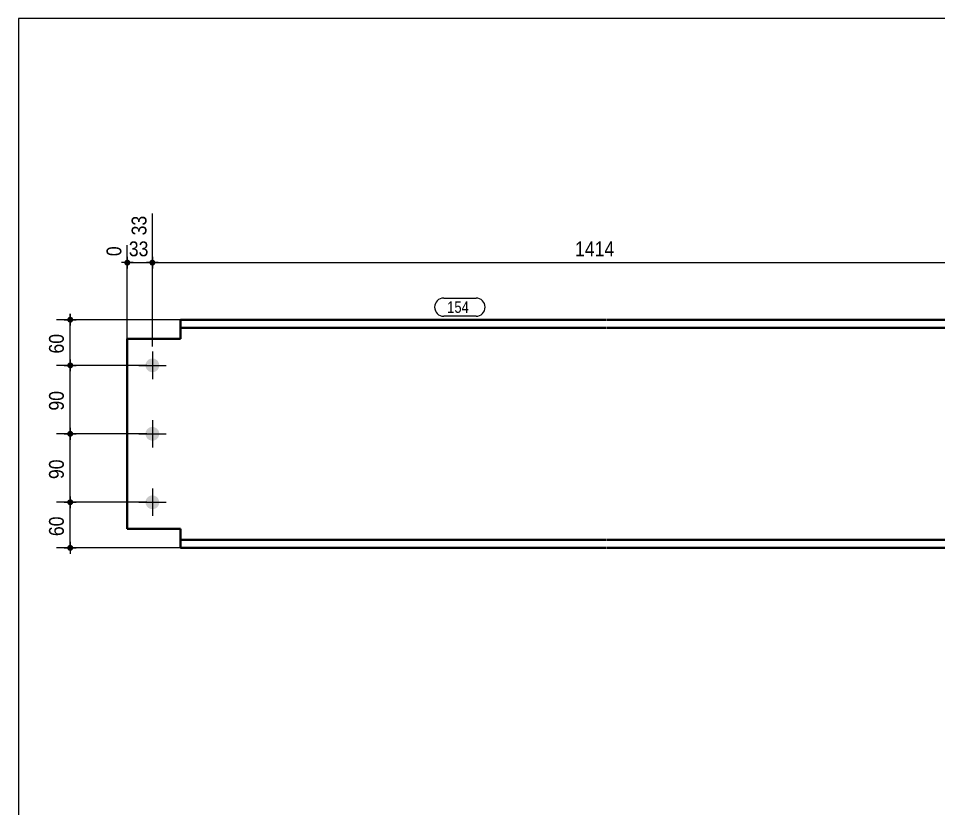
# Model space of a CAD drawing. Header units: millimetres. Extents: x 2 to 410, y 5 to 282.
# Drawn here: x 5 to 166.2, y 143.5 to 282 of the extents above; entities that cross this region are included whole.
import ezdxf

# ---------------------------------------------------------------- set-up
doc = ezdxf.new("R2010")
doc.units = ezdxf.units.MM
for name, color, linetype, lineweight in [('Boulon', 7, 'Continuous', 0), ('Cotation', 7, 'Continuous', 0), ('Feuille dessin', 5, 'Continuous', 0), ('Piece', 2, 'Continuous', 0), ('Repère pièce', 3, 'Continuous', 0)]:
    doc.layers.add(name, color=color, linetype=linetype, lineweight=lineweight)
doc.styles.add('ARIAL', font='ARIAL.TTF')
doc.styles.add('COMIC_SANS_MS', font='COMIC.TTF')

# ---------------------------------------------------------------- blocks, each defined once
blk = doc.blocks.new('*A2')
at = {"layer": 'Boulon'}
for points in [[(29.68, 221.16), (29.68, 221.13), (29.68, 221.1), (29.68, 221.07), (29.67, 221.04), (29.67, 221.01), (29.66, 220.99), (29.66, 220.96), (29.65, 220.93), (29.65, 220.9), (29.64, 220.87), (29.63, 220.84), (29.62, 220.81), (29.61, 220.79), (29.6, 220.76), (29.59, 220.73), (29.58, 220.7), (29.57, 220.68), (29.55, 220.65), (29.54, 220.62), (29.53, 220.6), (29.51, 220.57), (29.5, 220.55), (29.48, 220.52), (29.46, 220.5), (29.45, 220.48), (29.43, 220.45), (29.41, 220.43), (29.39, 220.41), (29.37, 220.38), (29.35, 220.36), (29.33, 220.34), (29.31, 220.32), (29.29, 220.3), (29.27, 220.28), (29.24, 220.26), (29.22, 220.24), (29.2, 220.23), (29.17, 220.21), (29.15, 220.19), (29.12, 220.18), (29.1, 220.16), (29.07, 220.15), (29.05, 220.13), (29.02, 220.12), (28.99, 220.11), (28.97, 220.09), (28.94, 220.08), (28.91, 220.07), (28.89, 220.06), (28.86, 220.05), (28.83, 220.04), (28.8, 220.03), (28.77, 220.03), (28.74, 220.02), (28.72, 220.01), (28.69, 220.01), (28.66, 220), (28.63, 220), (28.6, 220), (28.57, 219.99), (28.54, 219.99), (28.51, 219.99), (28.48, 219.99), (28.45, 219.99), (28.42, 219.99), (28.39, 219.99), (28.36, 220), (28.33, 220), (28.31, 220), (28.28, 220.01), (28.25, 220.01), (28.22, 220.02), (28.19, 220.03), (28.16, 220.03), (28.13, 220.04), (28.1, 220.05), (28.08, 220.06), (28.05, 220.07), (28.02, 220.08), (28, 220.09), (27.97, 220.11), (27.94, 220.12), (27.92, 220.13), (27.89, 220.15), (27.86, 220.16), (27.84, 220.18), (27.81, 220.19), (27.79, 220.21), (27.77, 220.23), (27.74, 220.24), (27.72, 220.26), (27.7, 220.28), (27.68, 220.3), (27.65, 220.32), (27.63, 220.34), (27.61, 220.36), (27.59, 220.38), (27.57, 220.41), (27.55, 220.43), (27.54, 220.45), (27.52, 220.48), (27.5, 220.5), (27.48, 220.52), (27.47, 220.55), (27.45, 220.57), (27.44, 220.6), (27.42, 220.62), (27.41, 220.65), (27.4, 220.68), (27.38, 220.7), (27.37, 220.73), (27.36, 220.76), (27.35, 220.79), (27.34, 220.81), (27.33, 220.84), (27.32, 220.87), (27.32, 220.9), (27.31, 220.93), (27.3, 220.96), (27.3, 220.99), (27.29, 221.01), (27.29, 221.04), (27.29, 221.07), (27.28, 221.1), (27.28, 221.13), (27.28, 221.16), (27.28, 221.19), (27.28, 221.22), (27.28, 221.25), (27.28, 221.28), (27.29, 221.31), (27.29, 221.34), (27.29, 221.37), (27.3, 221.4), (27.3, 221.42), (27.31, 221.45), (27.32, 221.48), (27.32, 221.51), (27.33, 221.54), (27.34, 221.57), (27.35, 221.59), (27.36, 221.62), (27.37, 221.65), (27.38, 221.68), (27.4, 221.7), (27.41, 221.73), (27.42, 221.76), (27.44, 221.78), (27.45, 221.81), (27.47, 221.83), (27.48, 221.86), (27.5, 221.88), (27.52, 221.91), (27.54, 221.93), (27.55, 221.95), (27.57, 221.97), (27.59, 222), (27.61, 222.02), (27.63, 222.04), (27.65, 222.06), (27.68, 222.08), (27.7, 222.1), (27.72, 222.12), (27.74, 222.14), (27.77, 222.15), (27.79, 222.17), (27.81, 222.19), (27.84, 222.2), (27.86, 222.22), (27.89, 222.23), (27.92, 222.25), (27.94, 222.26), (27.97, 222.28), (28, 222.29), (28.02, 222.3), (28.05, 222.31), (28.08, 222.32), (28.1, 222.33), (28.13, 222.34), (28.16, 222.35), (28.19, 222.35), (28.22, 222.36), (28.25, 222.37), (28.28, 222.37), (28.31, 222.38), (28.33, 222.38), (28.36, 222.38), (28.39, 222.39), (28.42, 222.39), (28.45, 222.39), (28.48, 222.39), (28.51, 222.39), (28.54, 222.39), (28.57, 222.39), (28.6, 222.38), (28.63, 222.38), (28.66, 222.38), (28.69, 222.37), (28.72, 222.37), (28.74, 222.36), (28.77, 222.35), (28.8, 222.35), (28.83, 222.34), (28.86, 222.33), (28.89, 222.32), (28.91, 222.31), (28.94, 222.3), (28.97, 222.29), (28.99, 222.28), (29.02, 222.26), (29.05, 222.25), (29.07, 222.23), (29.1, 222.22), (29.12, 222.2), (29.15, 222.19), (29.17, 222.17), (29.2, 222.15), (29.22, 222.14), (29.24, 222.12), (29.27, 222.1), (29.29, 222.08), (29.31, 222.06), (29.33, 222.04), (29.35, 222.02), (29.37, 222), (29.39, 221.97), (29.41, 221.95), (29.43, 221.93), (29.45, 221.91), (29.46, 221.88), (29.48, 221.86), (29.5, 221.83), (29.51, 221.81), (29.53, 221.78), (29.54, 221.76), (29.55, 221.73), (29.57, 221.7), (29.58, 221.68), (29.59, 221.65), (29.6, 221.62), (29.61, 221.59), (29.62, 221.57), (29.63, 221.54), (29.64, 221.51), (29.65, 221.48), (29.65, 221.45), (29.66, 221.42), (29.66, 221.4), (29.67, 221.37), (29.67, 221.34), (29.68, 221.31), (29.68, 221.28), (29.68, 221.25), (29.68, 221.22), (29.68, 221.19)], [(29.68, 209.16), (29.68, 209.13), (29.68, 209.1), (29.68, 209.07), (29.67, 209.04), (29.67, 209.01), (29.66, 208.99), (29.66, 208.96), (29.65, 208.93), (29.65, 208.9), (29.64, 208.87), (29.63, 208.84), (29.62, 208.81), (29.61, 208.79), (29.6, 208.76), (29.59, 208.73), (29.58, 208.7), (29.57, 208.68), (29.55, 208.65), (29.54, 208.62), (29.53, 208.6), (29.51, 208.57), (29.5, 208.55), (29.48, 208.52), (29.46, 208.5), (29.45, 208.48), (29.43, 208.45), (29.41, 208.43), (29.39, 208.41), (29.37, 208.38), (29.35, 208.36), (29.33, 208.34), (29.31, 208.32), (29.29, 208.3), (29.27, 208.28), (29.24, 208.26), (29.22, 208.24), (29.2, 208.23), (29.17, 208.21), (29.15, 208.19), (29.12, 208.18), (29.1, 208.16), (29.07, 208.15), (29.05, 208.13), (29.02, 208.12), (28.99, 208.11), (28.97, 208.09), (28.94, 208.08), (28.91, 208.07), (28.89, 208.06), (28.86, 208.05), (28.83, 208.04), (28.8, 208.03), (28.77, 208.03), (28.74, 208.02), (28.72, 208.01), (28.69, 208.01), (28.66, 208), (28.63, 208), (28.6, 208), (28.57, 207.99), (28.54, 207.99), (28.51, 207.99), (28.48, 207.99), (28.45, 207.99), (28.42, 207.99), (28.39, 207.99), (28.36, 208), (28.33, 208), (28.31, 208), (28.28, 208.01), (28.25, 208.01), (28.22, 208.02), (28.19, 208.03), (28.16, 208.03), (28.13, 208.04), (28.1, 208.05), (28.08, 208.06), (28.05, 208.07), (28.02, 208.08), (28, 208.09), (27.97, 208.11), (27.94, 208.12), (27.92, 208.13), (27.89, 208.15), (27.86, 208.16), (27.84, 208.18), (27.81, 208.19), (27.79, 208.21), (27.77, 208.23), (27.74, 208.24), (27.72, 208.26), (27.7, 208.28), (27.68, 208.3), (27.65, 208.32), (27.63, 208.34), (27.61, 208.36), (27.59, 208.38), (27.57, 208.41), (27.55, 208.43), (27.54, 208.45), (27.52, 208.48), (27.5, 208.5), (27.48, 208.52), (27.47, 208.55), (27.45, 208.57), (27.44, 208.6), (27.42, 208.62), (27.41, 208.65), (27.4, 208.68), (27.38, 208.7), (27.37, 208.73), (27.36, 208.76), (27.35, 208.79), (27.34, 208.81), (27.33, 208.84), (27.32, 208.87), (27.32, 208.9), (27.31, 208.93), (27.3, 208.96), (27.3, 208.99), (27.29, 209.01), (27.29, 209.04), (27.29, 209.07), (27.28, 209.1), (27.28, 209.13), (27.28, 209.16), (27.28, 209.19), (27.28, 209.22), (27.28, 209.25), (27.28, 209.28), (27.29, 209.31), (27.29, 209.34), (27.29, 209.37), (27.3, 209.4), (27.3, 209.42), (27.31, 209.45), (27.32, 209.48), (27.32, 209.51), (27.33, 209.54), (27.34, 209.57), (27.35, 209.59), (27.36, 209.62), (27.37, 209.65), (27.38, 209.68), (27.4, 209.7), (27.41, 209.73), (27.42, 209.76), (27.44, 209.78), (27.45, 209.81), (27.47, 209.83), (27.48, 209.86), (27.5, 209.88), (27.52, 209.91), (27.54, 209.93), (27.55, 209.95), (27.57, 209.97), (27.59, 210), (27.61, 210.02), (27.63, 210.04), (27.65, 210.06), (27.68, 210.08), (27.7, 210.1), (27.72, 210.12), (27.74, 210.14), (27.77, 210.15), (27.79, 210.17), (27.81, 210.19), (27.84, 210.2), (27.86, 210.22), (27.89, 210.23), (27.92, 210.25), (27.94, 210.26), (27.97, 210.28), (28, 210.29), (28.02, 210.3), (28.05, 210.31), (28.08, 210.32), (28.1, 210.33), (28.13, 210.34), (28.16, 210.35), (28.19, 210.35), (28.22, 210.36), (28.25, 210.37), (28.28, 210.37), (28.31, 210.38), (28.33, 210.38), (28.36, 210.38), (28.39, 210.39), (28.42, 210.39), (28.45, 210.39), (28.48, 210.39), (28.51, 210.39), (28.54, 210.39), (28.57, 210.39), (28.6, 210.38), (28.63, 210.38), (28.66, 210.38), (28.69, 210.37), (28.72, 210.37), (28.74, 210.36), (28.77, 210.35), (28.8, 210.35), (28.83, 210.34), (28.86, 210.33), (28.89, 210.32), (28.91, 210.31), (28.94, 210.3), (28.97, 210.29), (28.99, 210.28), (29.02, 210.26), (29.05, 210.25), (29.07, 210.23), (29.1, 210.22), (29.12, 210.2), (29.15, 210.19), (29.17, 210.17), (29.2, 210.15), (29.22, 210.14), (29.24, 210.12), (29.27, 210.1), (29.29, 210.08), (29.31, 210.06), (29.33, 210.04), (29.35, 210.02), (29.37, 210), (29.39, 209.97), (29.41, 209.95), (29.43, 209.93), (29.45, 209.91), (29.46, 209.88), (29.48, 209.86), (29.5, 209.83), (29.51, 209.81), (29.53, 209.78), (29.54, 209.76), (29.55, 209.73), (29.57, 209.7), (29.58, 209.68), (29.59, 209.65), (29.6, 209.62), (29.61, 209.59), (29.62, 209.57), (29.63, 209.54), (29.64, 209.51), (29.65, 209.48), (29.65, 209.45), (29.66, 209.42), (29.66, 209.4), (29.67, 209.37), (29.67, 209.34), (29.68, 209.31), (29.68, 209.28), (29.68, 209.25), (29.68, 209.22), (29.68, 209.19)], [(29.68, 197.16), (29.68, 197.13), (29.68, 197.1), (29.68, 197.07), (29.67, 197.04), (29.67, 197.01), (29.66, 196.99), (29.66, 196.96), (29.65, 196.93), (29.65, 196.9), (29.64, 196.87), (29.63, 196.84), (29.62, 196.81), (29.61, 196.79), (29.6, 196.76), (29.59, 196.73), (29.58, 196.7), (29.57, 196.68), (29.55, 196.65), (29.54, 196.62), (29.53, 196.6), (29.51, 196.57), (29.5, 196.55), (29.48, 196.52), (29.46, 196.5), (29.45, 196.48), (29.43, 196.45), (29.41, 196.43), (29.39, 196.41), (29.37, 196.38), (29.35, 196.36), (29.33, 196.34), (29.31, 196.32), (29.29, 196.3), (29.27, 196.28), (29.24, 196.26), (29.22, 196.24), (29.2, 196.23), (29.17, 196.21), (29.15, 196.19), (29.12, 196.18), (29.1, 196.16), (29.07, 196.15), (29.05, 196.13), (29.02, 196.12), (28.99, 196.11), (28.97, 196.09), (28.94, 196.08), (28.91, 196.07), (28.89, 196.06), (28.86, 196.05), (28.83, 196.04), (28.8, 196.03), (28.77, 196.03), (28.74, 196.02), (28.72, 196.01), (28.69, 196.01), (28.66, 196), (28.63, 196), (28.6, 196), (28.57, 195.99), (28.54, 195.99), (28.51, 195.99), (28.48, 195.99), (28.45, 195.99), (28.42, 195.99), (28.39, 195.99), (28.36, 196), (28.33, 196), (28.31, 196), (28.28, 196.01), (28.25, 196.01), (28.22, 196.02), (28.19, 196.03), (28.16, 196.03), (28.13, 196.04), (28.1, 196.05), (28.08, 196.06), (28.05, 196.07), (28.02, 196.08), (28, 196.09), (27.97, 196.11), (27.94, 196.12), (27.92, 196.13), (27.89, 196.15), (27.86, 196.16), (27.84, 196.18), (27.81, 196.19), (27.79, 196.21), (27.77, 196.23), (27.74, 196.24), (27.72, 196.26), (27.7, 196.28), (27.68, 196.3), (27.65, 196.32), (27.63, 196.34), (27.61, 196.36), (27.59, 196.38), (27.57, 196.41), (27.55, 196.43), (27.54, 196.45), (27.52, 196.48), (27.5, 196.5), (27.48, 196.52), (27.47, 196.55), (27.45, 196.57), (27.44, 196.6), (27.42, 196.62), (27.41, 196.65), (27.4, 196.68), (27.38, 196.7), (27.37, 196.73), (27.36, 196.76), (27.35, 196.79), (27.34, 196.81), (27.33, 196.84), (27.32, 196.87), (27.32, 196.9), (27.31, 196.93), (27.3, 196.96), (27.3, 196.99), (27.29, 197.01), (27.29, 197.04), (27.29, 197.07), (27.28, 197.1), (27.28, 197.13), (27.28, 197.16), (27.28, 197.19), (27.28, 197.22), (27.28, 197.25), (27.28, 197.28), (27.29, 197.31), (27.29, 197.34), (27.29, 197.37), (27.3, 197.4), (27.3, 197.42), (27.31, 197.45), (27.32, 197.48), (27.32, 197.51), (27.33, 197.54), (27.34, 197.57), (27.35, 197.59), (27.36, 197.62), (27.37, 197.65), (27.38, 197.68), (27.4, 197.7), (27.41, 197.73), (27.42, 197.76), (27.44, 197.78), (27.45, 197.81), (27.47, 197.83), (27.48, 197.86), (27.5, 197.88), (27.52, 197.91), (27.54, 197.93), (27.55, 197.95), (27.57, 197.97), (27.59, 198), (27.61, 198.02), (27.63, 198.04), (27.65, 198.06), (27.68, 198.08), (27.7, 198.1), (27.72, 198.12), (27.74, 198.14), (27.77, 198.15), (27.79, 198.17), (27.81, 198.19), (27.84, 198.2), (27.86, 198.22), (27.89, 198.23), (27.92, 198.25), (27.94, 198.26), (27.97, 198.28), (28, 198.29), (28.02, 198.3), (28.05, 198.31), (28.08, 198.32), (28.1, 198.33), (28.13, 198.34), (28.16, 198.35), (28.19, 198.35), (28.22, 198.36), (28.25, 198.37), (28.28, 198.37), (28.31, 198.38), (28.33, 198.38), (28.36, 198.38), (28.39, 198.39), (28.42, 198.39), (28.45, 198.39), (28.48, 198.39), (28.51, 198.39), (28.54, 198.39), (28.57, 198.39), (28.6, 198.38), (28.63, 198.38), (28.66, 198.38), (28.69, 198.37), (28.72, 198.37), (28.74, 198.36), (28.77, 198.35), (28.8, 198.35), (28.83, 198.34), (28.86, 198.33), (28.89, 198.32), (28.91, 198.31), (28.94, 198.3), (28.97, 198.29), (28.99, 198.28), (29.02, 198.26), (29.05, 198.25), (29.07, 198.23), (29.1, 198.22), (29.12, 198.2), (29.15, 198.19), (29.17, 198.17), (29.2, 198.15), (29.22, 198.14), (29.24, 198.12), (29.27, 198.1), (29.29, 198.08), (29.31, 198.06), (29.33, 198.04), (29.35, 198.02), (29.37, 198), (29.39, 197.97), (29.41, 197.95), (29.43, 197.93), (29.45, 197.91), (29.46, 197.88), (29.48, 197.86), (29.5, 197.83), (29.51, 197.81), (29.53, 197.78), (29.54, 197.76), (29.55, 197.73), (29.57, 197.7), (29.58, 197.68), (29.59, 197.65), (29.6, 197.62), (29.61, 197.59), (29.62, 197.57), (29.63, 197.54), (29.64, 197.51), (29.65, 197.48), (29.65, 197.45), (29.66, 197.42), (29.66, 197.4), (29.67, 197.37), (29.67, 197.34), (29.68, 197.31), (29.68, 197.28), (29.68, 197.25), (29.68, 197.22), (29.68, 197.19)]]:
    blk.add_hatch(color=256, dxfattribs=at).paths.add_polyline_path(points, flags=17)
at = {"layer": 'Boulon', "linetype": 'Continuous', "lineweight": 0}
for p, q in [((28.48, 223.59), (28.48, 218.79)), ((26.08, 221.19), (30.88, 221.19)), ((28.48, 211.59), (28.48, 206.79)), ((26.08, 209.19), (30.88, 209.19)), ((28.48, 199.59), (28.48, 194.79)), ((26.08, 197.19), (30.88, 197.19))]:
    blk.add_line(p, q, dxfattribs=at)
blk = doc.blocks.new('*A8')
at = {"layer": 'Piece', "color": 2, "linetype": 'Continuous', "lineweight": 40}
for p, q in [((33.414945, 229.190576), (33.414945, 225.857243)), ((108.081611, 229.190576), (33.414945, 229.190576)), ((370.697986, 229.190576), (108.181611, 229.190576)), ((108.081611, 227.763909), (33.414945, 227.763909)), ((169.842024, 227.763909), (108.181611, 227.763909)), ((33.414945, 225.857243), (24.082024, 225.857243)), ((24.082024, 225.857243), (24.082024, 192.523909)), ((24.082024, 192.523909), (33.414945, 192.523909)), ((33.414945, 189.190576), (33.414945, 192.523909)), ((108.081611, 190.617243), (33.414945, 190.617243)), ((370.697986, 190.617243), (108.181611, 190.617243)), ((33.414945, 189.190576), (108.081611, 189.190576)), ((108.181611, 189.190576), (370.697986, 189.190576))]:
    blk.add_line(p, q, dxfattribs=at)
blk = doc.blocks.new('*A19')
at = {"layer": 'Feuille dessin', "linetype": 'Continuous', "lineweight": 0}
for p, q in [((405, 282), (5, 282)), ((5, 282), (5, 5))]:
    blk.add_line(p, q, dxfattribs=at)
blk = doc.blocks.new('*A25')
at = {"layer": 'Cotation'}
for points in [[(14.06, 196.67), (14.03, 196.67), (14.01, 196.68), (13.98, 196.68), (13.96, 196.69), (13.93, 196.69), (13.91, 196.7), (13.88, 196.71), (13.86, 196.72), (13.84, 196.73), (13.81, 196.74), (13.79, 196.76), (13.77, 196.77), (13.75, 196.79), (13.73, 196.81), (13.71, 196.82), (13.7, 196.84), (13.68, 196.86), (13.66, 196.88), (13.65, 196.9), (13.64, 196.92), (13.62, 196.95), (13.61, 196.97), (13.6, 196.99), (13.59, 197.02), (13.58, 197.04), (13.58, 197.06), (13.57, 197.09), (13.57, 197.11), (13.56, 197.14), (13.56, 197.17), (13.56, 197.19), (13.56, 197.22), (13.56, 197.24), (13.57, 197.27), (13.57, 197.29), (13.58, 197.32), (13.58, 197.34), (13.59, 197.37), (13.6, 197.39), (13.61, 197.41), (13.62, 197.44), (13.64, 197.46), (13.65, 197.48), (13.66, 197.5), (13.68, 197.52), (13.7, 197.54), (13.71, 197.56), (13.73, 197.58), (13.75, 197.59), (13.77, 197.61), (13.79, 197.62), (13.81, 197.64), (13.84, 197.65), (13.86, 197.66), (13.88, 197.67), (13.91, 197.68), (13.93, 197.69), (13.96, 197.69), (13.98, 197.7), (14.01, 197.7), (14.03, 197.71), (14.06, 197.71), (14.08, 197.71), (14.11, 197.71), (14.13, 197.71), (14.16, 197.7), (14.18, 197.7), (14.21, 197.69), (14.23, 197.69), (14.26, 197.68), (14.28, 197.67), (14.3, 197.66), (14.33, 197.65), (14.35, 197.64), (14.37, 197.62), (14.39, 197.61), (14.41, 197.59), (14.43, 197.58), (14.45, 197.56), (14.47, 197.54), (14.48, 197.52), (14.5, 197.5), (14.51, 197.48), (14.53, 197.46), (14.54, 197.44), (14.55, 197.41), (14.56, 197.39), (14.57, 197.37), (14.58, 197.34), (14.59, 197.32), (14.59, 197.29), (14.6, 197.27), (14.6, 197.24), (14.6, 197.22), (14.6, 197.19), (14.6, 197.17), (14.6, 197.14), (14.6, 197.11), (14.59, 197.09), (14.59, 197.06), (14.58, 197.04), (14.57, 197.02), (14.56, 196.99), (14.55, 196.97), (14.54, 196.95), (14.53, 196.92), (14.51, 196.9), (14.5, 196.88), (14.48, 196.86), (14.47, 196.84), (14.45, 196.82), (14.43, 196.81), (14.41, 196.79), (14.39, 196.77), (14.37, 196.76), (14.35, 196.74), (14.33, 196.73), (14.3, 196.72), (14.28, 196.71), (14.26, 196.7), (14.23, 196.69), (14.21, 196.69), (14.18, 196.68), (14.16, 196.68), (14.13, 196.67), (14.11, 196.67), (14.08, 196.67)], [(14.06, 188.67), (14.03, 188.67), (14.01, 188.68), (13.98, 188.68), (13.96, 188.69), (13.93, 188.69), (13.91, 188.7), (13.88, 188.71), (13.86, 188.72), (13.84, 188.73), (13.81, 188.74), (13.79, 188.76), (13.77, 188.77), (13.75, 188.79), (13.73, 188.81), (13.71, 188.82), (13.7, 188.84), (13.68, 188.86), (13.66, 188.88), (13.65, 188.9), (13.64, 188.92), (13.62, 188.95), (13.61, 188.97), (13.6, 188.99), (13.59, 189.02), (13.58, 189.04), (13.58, 189.06), (13.57, 189.09), (13.57, 189.11), (13.56, 189.14), (13.56, 189.17), (13.56, 189.19), (13.56, 189.22), (13.56, 189.24), (13.57, 189.27), (13.57, 189.29), (13.58, 189.32), (13.58, 189.34), (13.59, 189.37), (13.6, 189.39), (13.61, 189.41), (13.62, 189.44), (13.64, 189.46), (13.65, 189.48), (13.66, 189.5), (13.68, 189.52), (13.7, 189.54), (13.71, 189.56), (13.73, 189.58), (13.75, 189.59), (13.77, 189.61), (13.79, 189.62), (13.81, 189.64), (13.84, 189.65), (13.86, 189.66), (13.88, 189.67), (13.91, 189.68), (13.93, 189.69), (13.96, 189.69), (13.98, 189.7), (14.01, 189.7), (14.03, 189.71), (14.06, 189.71), (14.08, 189.71), (14.11, 189.71), (14.13, 189.71), (14.16, 189.7), (14.18, 189.7), (14.21, 189.69), (14.23, 189.69), (14.26, 189.68), (14.28, 189.67), (14.3, 189.66), (14.33, 189.65), (14.35, 189.64), (14.37, 189.62), (14.39, 189.61), (14.41, 189.59), (14.43, 189.58), (14.45, 189.56), (14.47, 189.54), (14.48, 189.52), (14.5, 189.5), (14.51, 189.48), (14.53, 189.46), (14.54, 189.44), (14.55, 189.41), (14.56, 189.39), (14.57, 189.37), (14.58, 189.34), (14.59, 189.32), (14.59, 189.29), (14.6, 189.27), (14.6, 189.24), (14.6, 189.22), (14.6, 189.19), (14.6, 189.17), (14.6, 189.14), (14.6, 189.11), (14.59, 189.09), (14.59, 189.06), (14.58, 189.04), (14.57, 189.02), (14.56, 188.99), (14.55, 188.97), (14.54, 188.95), (14.53, 188.92), (14.51, 188.9), (14.5, 188.88), (14.48, 188.86), (14.47, 188.84), (14.45, 188.82), (14.43, 188.81), (14.41, 188.79), (14.39, 188.77), (14.37, 188.76), (14.35, 188.74), (14.33, 188.73), (14.3, 188.72), (14.28, 188.71), (14.26, 188.7), (14.23, 188.69), (14.21, 188.69), (14.18, 188.68), (14.16, 188.68), (14.13, 188.67), (14.11, 188.67), (14.08, 188.67)]]:
    blk.add_hatch(color=256, dxfattribs=at).paths.add_polyline_path(points, flags=17)
at = {"layer": 'Cotation', "linetype": 'Continuous', "lineweight": 0}
for p, q in [((27.48, 197.19), (11.66, 197.19)), ((13.04, 197.19), (15.12, 197.19)), ((14.08, 198.23), (14.08, 196.15)), ((14.08, 197.19), (14.08, 198.23)), ((14.08, 189.19), (14.08, 197.19)), ((33.59, 189.19), (11.66, 189.19)), ((13.04, 189.19), (15.12, 189.19)), ((14.08, 190.23), (14.08, 188.15)), ((14.08, 189.19), (14.08, 188.15))]:
    blk.add_line(p, q, dxfattribs=at)
at = {"layer": 'Cotation'}
for p in [(14.08, 197.19), (14.08, 189.19)]:
    blk.add_point(p, dxfattribs=at)
at = {"layer": 'Cotation', "style": 'ARIAL', "width": 0.85}
blk.add_text('60', height=2.6, rotation=90.0002, dxfattribs=at).set_placement((12.96, 191.26))
blk = doc.blocks.new('*A26')
at = {"layer": 'Cotation'}
for points in [[(14.06, 208.67), (14.03, 208.67), (14.01, 208.68), (13.98, 208.68), (13.96, 208.69), (13.93, 208.69), (13.91, 208.7), (13.88, 208.71), (13.86, 208.72), (13.84, 208.73), (13.81, 208.74), (13.79, 208.76), (13.77, 208.77), (13.75, 208.79), (13.73, 208.81), (13.71, 208.82), (13.7, 208.84), (13.68, 208.86), (13.66, 208.88), (13.65, 208.9), (13.64, 208.92), (13.62, 208.95), (13.61, 208.97), (13.6, 208.99), (13.59, 209.02), (13.58, 209.04), (13.58, 209.06), (13.57, 209.09), (13.57, 209.11), (13.56, 209.14), (13.56, 209.17), (13.56, 209.19), (13.56, 209.22), (13.56, 209.24), (13.57, 209.27), (13.57, 209.29), (13.58, 209.32), (13.58, 209.34), (13.59, 209.37), (13.6, 209.39), (13.61, 209.41), (13.62, 209.44), (13.64, 209.46), (13.65, 209.48), (13.66, 209.5), (13.68, 209.52), (13.7, 209.54), (13.71, 209.56), (13.73, 209.58), (13.75, 209.59), (13.77, 209.61), (13.79, 209.62), (13.81, 209.64), (13.84, 209.65), (13.86, 209.66), (13.88, 209.67), (13.91, 209.68), (13.93, 209.69), (13.96, 209.69), (13.98, 209.7), (14.01, 209.7), (14.03, 209.71), (14.06, 209.71), (14.08, 209.71), (14.11, 209.71), (14.13, 209.71), (14.16, 209.7), (14.18, 209.7), (14.21, 209.69), (14.23, 209.69), (14.26, 209.68), (14.28, 209.67), (14.3, 209.66), (14.33, 209.65), (14.35, 209.64), (14.37, 209.62), (14.39, 209.61), (14.41, 209.59), (14.43, 209.58), (14.45, 209.56), (14.47, 209.54), (14.48, 209.52), (14.5, 209.5), (14.51, 209.48), (14.53, 209.46), (14.54, 209.44), (14.55, 209.41), (14.56, 209.39), (14.57, 209.37), (14.58, 209.34), (14.59, 209.32), (14.59, 209.29), (14.6, 209.27), (14.6, 209.24), (14.6, 209.22), (14.6, 209.19), (14.6, 209.17), (14.6, 209.14), (14.6, 209.11), (14.59, 209.09), (14.59, 209.06), (14.58, 209.04), (14.57, 209.02), (14.56, 208.99), (14.55, 208.97), (14.54, 208.95), (14.53, 208.92), (14.51, 208.9), (14.5, 208.88), (14.48, 208.86), (14.47, 208.84), (14.45, 208.82), (14.43, 208.81), (14.41, 208.79), (14.39, 208.77), (14.37, 208.76), (14.35, 208.74), (14.33, 208.73), (14.3, 208.72), (14.28, 208.71), (14.26, 208.7), (14.23, 208.69), (14.21, 208.69), (14.18, 208.68), (14.16, 208.68), (14.13, 208.67), (14.11, 208.67), (14.08, 208.67)], [(14.06, 196.67), (14.03, 196.67), (14.01, 196.68), (13.98, 196.68), (13.96, 196.69), (13.93, 196.69), (13.91, 196.7), (13.88, 196.71), (13.86, 196.72), (13.84, 196.73), (13.81, 196.74), (13.79, 196.76), (13.77, 196.77), (13.75, 196.79), (13.73, 196.81), (13.71, 196.82), (13.7, 196.84), (13.68, 196.86), (13.66, 196.88), (13.65, 196.9), (13.64, 196.92), (13.62, 196.95), (13.61, 196.97), (13.6, 196.99), (13.59, 197.02), (13.58, 197.04), (13.58, 197.06), (13.57, 197.09), (13.57, 197.11), (13.56, 197.14), (13.56, 197.17), (13.56, 197.19), (13.56, 197.22), (13.56, 197.24), (13.57, 197.27), (13.57, 197.29), (13.58, 197.32), (13.58, 197.34), (13.59, 197.37), (13.6, 197.39), (13.61, 197.41), (13.62, 197.44), (13.64, 197.46), (13.65, 197.48), (13.66, 197.5), (13.68, 197.52), (13.7, 197.54), (13.71, 197.56), (13.73, 197.58), (13.75, 197.59), (13.77, 197.61), (13.79, 197.62), (13.81, 197.64), (13.84, 197.65), (13.86, 197.66), (13.88, 197.67), (13.91, 197.68), (13.93, 197.69), (13.96, 197.69), (13.98, 197.7), (14.01, 197.7), (14.03, 197.71), (14.06, 197.71), (14.08, 197.71), (14.11, 197.71), (14.13, 197.71), (14.16, 197.7), (14.18, 197.7), (14.21, 197.69), (14.23, 197.69), (14.26, 197.68), (14.28, 197.67), (14.3, 197.66), (14.33, 197.65), (14.35, 197.64), (14.37, 197.62), (14.39, 197.61), (14.41, 197.59), (14.43, 197.58), (14.45, 197.56), (14.47, 197.54), (14.48, 197.52), (14.5, 197.5), (14.51, 197.48), (14.53, 197.46), (14.54, 197.44), (14.55, 197.41), (14.56, 197.39), (14.57, 197.37), (14.58, 197.34), (14.59, 197.32), (14.59, 197.29), (14.6, 197.27), (14.6, 197.24), (14.6, 197.22), (14.6, 197.19), (14.6, 197.17), (14.6, 197.14), (14.6, 197.11), (14.59, 197.09), (14.59, 197.06), (14.58, 197.04), (14.57, 197.02), (14.56, 196.99), (14.55, 196.97), (14.54, 196.95), (14.53, 196.92), (14.51, 196.9), (14.5, 196.88), (14.48, 196.86), (14.47, 196.84), (14.45, 196.82), (14.43, 196.81), (14.41, 196.79), (14.39, 196.77), (14.37, 196.76), (14.35, 196.74), (14.33, 196.73), (14.3, 196.72), (14.28, 196.71), (14.26, 196.7), (14.23, 196.69), (14.21, 196.69), (14.18, 196.68), (14.16, 196.68), (14.13, 196.67), (14.11, 196.67), (14.08, 196.67)]]:
    blk.add_hatch(color=256, dxfattribs=at).paths.add_polyline_path(points, flags=17)
at = {"layer": 'Cotation', "linetype": 'Continuous', "lineweight": 0}
for p, q in [((14.08, 210.23), (14.08, 208.15)), ((14.08, 209.19), (14.08, 210.23)), ((27.48, 209.19), (11.66, 209.19)), ((13.04, 209.19), (15.12, 209.19)), ((14.08, 197.19), (14.08, 209.19)), ((27.48, 197.19), (11.66, 197.19)), ((13.04, 197.19), (15.12, 197.19)), ((14.08, 198.23), (14.08, 196.15)), ((14.08, 197.19), (14.08, 196.15))]:
    blk.add_line(p, q, dxfattribs=at)
at = {"layer": 'Cotation'}
for p in [(14.08, 209.19), (14.08, 197.19)]:
    blk.add_point(p, dxfattribs=at)
at = {"layer": 'Cotation', "style": 'ARIAL', "width": 0.85}
blk.add_text('90', height=2.6, rotation=90.0002, dxfattribs=at).set_placement((12.96, 201.26))
blk = doc.blocks.new('*A27')
at = {"layer": 'Cotation'}
for points in [[(14.06, 220.67), (14.03, 220.67), (14.01, 220.68), (13.98, 220.68), (13.96, 220.69), (13.93, 220.69), (13.91, 220.7), (13.88, 220.71), (13.86, 220.72), (13.84, 220.73), (13.81, 220.74), (13.79, 220.76), (13.77, 220.77), (13.75, 220.79), (13.73, 220.81), (13.71, 220.82), (13.7, 220.84), (13.68, 220.86), (13.66, 220.88), (13.65, 220.9), (13.64, 220.92), (13.62, 220.95), (13.61, 220.97), (13.6, 220.99), (13.59, 221.02), (13.58, 221.04), (13.58, 221.06), (13.57, 221.09), (13.57, 221.11), (13.56, 221.14), (13.56, 221.17), (13.56, 221.19), (13.56, 221.22), (13.56, 221.24), (13.57, 221.27), (13.57, 221.29), (13.58, 221.32), (13.58, 221.34), (13.59, 221.37), (13.6, 221.39), (13.61, 221.41), (13.62, 221.44), (13.64, 221.46), (13.65, 221.48), (13.66, 221.5), (13.68, 221.52), (13.7, 221.54), (13.71, 221.56), (13.73, 221.58), (13.75, 221.59), (13.77, 221.61), (13.79, 221.62), (13.81, 221.64), (13.84, 221.65), (13.86, 221.66), (13.88, 221.67), (13.91, 221.68), (13.93, 221.69), (13.96, 221.69), (13.98, 221.7), (14.01, 221.7), (14.03, 221.71), (14.06, 221.71), (14.08, 221.71), (14.11, 221.71), (14.13, 221.71), (14.16, 221.7), (14.18, 221.7), (14.21, 221.69), (14.23, 221.69), (14.26, 221.68), (14.28, 221.67), (14.3, 221.66), (14.33, 221.65), (14.35, 221.64), (14.37, 221.62), (14.39, 221.61), (14.41, 221.59), (14.43, 221.58), (14.45, 221.56), (14.47, 221.54), (14.48, 221.52), (14.5, 221.5), (14.51, 221.48), (14.53, 221.46), (14.54, 221.44), (14.55, 221.41), (14.56, 221.39), (14.57, 221.37), (14.58, 221.34), (14.59, 221.32), (14.59, 221.29), (14.6, 221.27), (14.6, 221.24), (14.6, 221.22), (14.6, 221.19), (14.6, 221.17), (14.6, 221.14), (14.6, 221.11), (14.59, 221.09), (14.59, 221.06), (14.58, 221.04), (14.57, 221.02), (14.56, 220.99), (14.55, 220.97), (14.54, 220.95), (14.53, 220.92), (14.51, 220.9), (14.5, 220.88), (14.48, 220.86), (14.47, 220.84), (14.45, 220.82), (14.43, 220.81), (14.41, 220.79), (14.39, 220.77), (14.37, 220.76), (14.35, 220.74), (14.33, 220.73), (14.3, 220.72), (14.28, 220.71), (14.26, 220.7), (14.23, 220.69), (14.21, 220.69), (14.18, 220.68), (14.16, 220.68), (14.13, 220.67), (14.11, 220.67), (14.08, 220.67)], [(14.06, 208.67), (14.03, 208.67), (14.01, 208.68), (13.98, 208.68), (13.96, 208.69), (13.93, 208.69), (13.91, 208.7), (13.88, 208.71), (13.86, 208.72), (13.84, 208.73), (13.81, 208.74), (13.79, 208.76), (13.77, 208.77), (13.75, 208.79), (13.73, 208.81), (13.71, 208.82), (13.7, 208.84), (13.68, 208.86), (13.66, 208.88), (13.65, 208.9), (13.64, 208.92), (13.62, 208.95), (13.61, 208.97), (13.6, 208.99), (13.59, 209.02), (13.58, 209.04), (13.58, 209.06), (13.57, 209.09), (13.57, 209.11), (13.56, 209.14), (13.56, 209.17), (13.56, 209.19), (13.56, 209.22), (13.56, 209.24), (13.57, 209.27), (13.57, 209.29), (13.58, 209.32), (13.58, 209.34), (13.59, 209.37), (13.6, 209.39), (13.61, 209.41), (13.62, 209.44), (13.64, 209.46), (13.65, 209.48), (13.66, 209.5), (13.68, 209.52), (13.7, 209.54), (13.71, 209.56), (13.73, 209.58), (13.75, 209.59), (13.77, 209.61), (13.79, 209.62), (13.81, 209.64), (13.84, 209.65), (13.86, 209.66), (13.88, 209.67), (13.91, 209.68), (13.93, 209.69), (13.96, 209.69), (13.98, 209.7), (14.01, 209.7), (14.03, 209.71), (14.06, 209.71), (14.08, 209.71), (14.11, 209.71), (14.13, 209.71), (14.16, 209.7), (14.18, 209.7), (14.21, 209.69), (14.23, 209.69), (14.26, 209.68), (14.28, 209.67), (14.3, 209.66), (14.33, 209.65), (14.35, 209.64), (14.37, 209.62), (14.39, 209.61), (14.41, 209.59), (14.43, 209.58), (14.45, 209.56), (14.47, 209.54), (14.48, 209.52), (14.5, 209.5), (14.51, 209.48), (14.53, 209.46), (14.54, 209.44), (14.55, 209.41), (14.56, 209.39), (14.57, 209.37), (14.58, 209.34), (14.59, 209.32), (14.59, 209.29), (14.6, 209.27), (14.6, 209.24), (14.6, 209.22), (14.6, 209.19), (14.6, 209.17), (14.6, 209.14), (14.6, 209.11), (14.59, 209.09), (14.59, 209.06), (14.58, 209.04), (14.57, 209.02), (14.56, 208.99), (14.55, 208.97), (14.54, 208.95), (14.53, 208.92), (14.51, 208.9), (14.5, 208.88), (14.48, 208.86), (14.47, 208.84), (14.45, 208.82), (14.43, 208.81), (14.41, 208.79), (14.39, 208.77), (14.37, 208.76), (14.35, 208.74), (14.33, 208.73), (14.3, 208.72), (14.28, 208.71), (14.26, 208.7), (14.23, 208.69), (14.21, 208.69), (14.18, 208.68), (14.16, 208.68), (14.13, 208.67), (14.11, 208.67), (14.08, 208.67)]]:
    blk.add_hatch(color=256, dxfattribs=at).paths.add_polyline_path(points, flags=17)
at = {"layer": 'Cotation', "linetype": 'Continuous', "lineweight": 0}
for p, q in [((27.48, 221.19), (11.66, 221.19)), ((13.04, 221.19), (15.12, 221.19)), ((14.08, 222.23), (14.08, 220.15)), ((14.08, 221.19), (14.08, 222.23)), ((14.08, 209.19), (14.08, 221.19)), ((14.08, 210.23), (14.08, 208.15)), ((27.48, 209.19), (11.66, 209.19)), ((13.04, 209.19), (15.12, 209.19)), ((14.08, 209.19), (14.08, 208.15))]:
    blk.add_line(p, q, dxfattribs=at)
at = {"layer": 'Cotation'}
for p in [(14.08, 221.19), (14.08, 209.19)]:
    blk.add_point(p, dxfattribs=at)
at = {"layer": 'Cotation', "style": 'ARIAL', "width": 0.85}
blk.add_text('90', height=2.6, rotation=90.0002, dxfattribs=at).set_placement((12.96, 213.26))
blk = doc.blocks.new('*A28')
at = {"layer": 'Cotation'}
for points in [[(14.06, 228.67), (14.03, 228.67), (14.01, 228.68), (13.98, 228.68), (13.96, 228.69), (13.93, 228.69), (13.91, 228.7), (13.88, 228.71), (13.86, 228.72), (13.84, 228.73), (13.81, 228.74), (13.79, 228.76), (13.77, 228.77), (13.75, 228.79), (13.73, 228.81), (13.71, 228.82), (13.7, 228.84), (13.68, 228.86), (13.66, 228.88), (13.65, 228.9), (13.64, 228.92), (13.62, 228.95), (13.61, 228.97), (13.6, 228.99), (13.59, 229.02), (13.58, 229.04), (13.58, 229.06), (13.57, 229.09), (13.57, 229.11), (13.56, 229.14), (13.56, 229.17), (13.56, 229.19), (13.56, 229.22), (13.56, 229.24), (13.57, 229.27), (13.57, 229.29), (13.58, 229.32), (13.58, 229.34), (13.59, 229.37), (13.6, 229.39), (13.61, 229.41), (13.62, 229.44), (13.64, 229.46), (13.65, 229.48), (13.66, 229.5), (13.68, 229.52), (13.7, 229.54), (13.71, 229.56), (13.73, 229.58), (13.75, 229.59), (13.77, 229.61), (13.79, 229.62), (13.81, 229.64), (13.84, 229.65), (13.86, 229.66), (13.88, 229.67), (13.91, 229.68), (13.93, 229.69), (13.96, 229.69), (13.98, 229.7), (14.01, 229.7), (14.03, 229.71), (14.06, 229.71), (14.08, 229.71), (14.11, 229.71), (14.13, 229.71), (14.16, 229.7), (14.18, 229.7), (14.21, 229.69), (14.23, 229.69), (14.26, 229.68), (14.28, 229.67), (14.3, 229.66), (14.33, 229.65), (14.35, 229.64), (14.37, 229.62), (14.39, 229.61), (14.41, 229.59), (14.43, 229.58), (14.45, 229.56), (14.47, 229.54), (14.48, 229.52), (14.5, 229.5), (14.51, 229.48), (14.53, 229.46), (14.54, 229.44), (14.55, 229.41), (14.56, 229.39), (14.57, 229.37), (14.58, 229.34), (14.59, 229.32), (14.59, 229.29), (14.6, 229.27), (14.6, 229.24), (14.6, 229.22), (14.6, 229.19), (14.6, 229.17), (14.6, 229.14), (14.6, 229.11), (14.59, 229.09), (14.59, 229.06), (14.58, 229.04), (14.57, 229.02), (14.56, 228.99), (14.55, 228.97), (14.54, 228.95), (14.53, 228.92), (14.51, 228.9), (14.5, 228.88), (14.48, 228.86), (14.47, 228.84), (14.45, 228.82), (14.43, 228.81), (14.41, 228.79), (14.39, 228.77), (14.37, 228.76), (14.35, 228.74), (14.33, 228.73), (14.3, 228.72), (14.28, 228.71), (14.26, 228.7), (14.23, 228.69), (14.21, 228.69), (14.18, 228.68), (14.16, 228.68), (14.13, 228.67), (14.11, 228.67), (14.08, 228.67)], [(14.06, 220.67), (14.03, 220.67), (14.01, 220.68), (13.98, 220.68), (13.96, 220.69), (13.93, 220.69), (13.91, 220.7), (13.88, 220.71), (13.86, 220.72), (13.84, 220.73), (13.81, 220.74), (13.79, 220.76), (13.77, 220.77), (13.75, 220.79), (13.73, 220.81), (13.71, 220.82), (13.7, 220.84), (13.68, 220.86), (13.66, 220.88), (13.65, 220.9), (13.64, 220.92), (13.62, 220.95), (13.61, 220.97), (13.6, 220.99), (13.59, 221.02), (13.58, 221.04), (13.58, 221.06), (13.57, 221.09), (13.57, 221.11), (13.56, 221.14), (13.56, 221.17), (13.56, 221.19), (13.56, 221.22), (13.56, 221.24), (13.57, 221.27), (13.57, 221.29), (13.58, 221.32), (13.58, 221.34), (13.59, 221.37), (13.6, 221.39), (13.61, 221.41), (13.62, 221.44), (13.64, 221.46), (13.65, 221.48), (13.66, 221.5), (13.68, 221.52), (13.7, 221.54), (13.71, 221.56), (13.73, 221.58), (13.75, 221.59), (13.77, 221.61), (13.79, 221.62), (13.81, 221.64), (13.84, 221.65), (13.86, 221.66), (13.88, 221.67), (13.91, 221.68), (13.93, 221.69), (13.96, 221.69), (13.98, 221.7), (14.01, 221.7), (14.03, 221.71), (14.06, 221.71), (14.08, 221.71), (14.11, 221.71), (14.13, 221.71), (14.16, 221.7), (14.18, 221.7), (14.21, 221.69), (14.23, 221.69), (14.26, 221.68), (14.28, 221.67), (14.3, 221.66), (14.33, 221.65), (14.35, 221.64), (14.37, 221.62), (14.39, 221.61), (14.41, 221.59), (14.43, 221.58), (14.45, 221.56), (14.47, 221.54), (14.48, 221.52), (14.5, 221.5), (14.51, 221.48), (14.53, 221.46), (14.54, 221.44), (14.55, 221.41), (14.56, 221.39), (14.57, 221.37), (14.58, 221.34), (14.59, 221.32), (14.59, 221.29), (14.6, 221.27), (14.6, 221.24), (14.6, 221.22), (14.6, 221.19), (14.6, 221.17), (14.6, 221.14), (14.6, 221.11), (14.59, 221.09), (14.59, 221.06), (14.58, 221.04), (14.57, 221.02), (14.56, 220.99), (14.55, 220.97), (14.54, 220.95), (14.53, 220.92), (14.51, 220.9), (14.5, 220.88), (14.48, 220.86), (14.47, 220.84), (14.45, 220.82), (14.43, 220.81), (14.41, 220.79), (14.39, 220.77), (14.37, 220.76), (14.35, 220.74), (14.33, 220.73), (14.3, 220.72), (14.28, 220.71), (14.26, 220.7), (14.23, 220.69), (14.21, 220.69), (14.18, 220.68), (14.16, 220.68), (14.13, 220.67), (14.11, 220.67), (14.08, 220.67)]]:
    blk.add_hatch(color=256, dxfattribs=at).paths.add_polyline_path(points, flags=17)
at = {"layer": 'Cotation', "linetype": 'Continuous', "lineweight": 0}
for p, q in [((33.59, 229.19), (11.66, 229.19)), ((13.04, 229.19), (15.12, 229.19)), ((14.08, 230.23), (14.08, 228.15)), ((14.08, 229.19), (14.08, 230.23)), ((14.08, 221.19), (14.08, 229.19)), ((27.48, 221.19), (11.66, 221.19)), ((13.04, 221.19), (15.12, 221.19)), ((14.08, 222.23), (14.08, 220.15)), ((14.08, 221.19), (14.08, 220.15))]:
    blk.add_line(p, q, dxfattribs=at)
at = {"layer": 'Cotation'}
for p in [(14.08, 229.19), (14.08, 221.19)]:
    blk.add_point(p, dxfattribs=at)
at = {"layer": 'Cotation', "style": 'ARIAL', "width": 0.85}
blk.add_text('60', height=2.6, rotation=90.0002, dxfattribs=at).set_placement((12.96, 223.26))
blk = doc.blocks.new('*A41')
at = {"layer": 'Cotation'}
for points in [[(24.06, 238.67), (24.03, 238.67), (24.01, 238.68), (23.98, 238.68), (23.96, 238.69), (23.93, 238.69), (23.91, 238.7), (23.88, 238.71), (23.86, 238.72), (23.84, 238.73), (23.81, 238.74), (23.79, 238.76), (23.77, 238.77), (23.75, 238.79), (23.73, 238.81), (23.71, 238.82), (23.7, 238.84), (23.68, 238.86), (23.66, 238.88), (23.65, 238.9), (23.64, 238.92), (23.62, 238.95), (23.61, 238.97), (23.6, 238.99), (23.59, 239.02), (23.58, 239.04), (23.58, 239.06), (23.57, 239.09), (23.57, 239.11), (23.56, 239.14), (23.56, 239.17), (23.56, 239.19), (23.56, 239.22), (23.56, 239.24), (23.57, 239.27), (23.57, 239.29), (23.58, 239.32), (23.58, 239.34), (23.59, 239.37), (23.6, 239.39), (23.61, 239.41), (23.62, 239.44), (23.64, 239.46), (23.65, 239.48), (23.66, 239.5), (23.68, 239.52), (23.7, 239.54), (23.71, 239.56), (23.73, 239.58), (23.75, 239.59), (23.77, 239.61), (23.79, 239.62), (23.81, 239.64), (23.84, 239.65), (23.86, 239.66), (23.88, 239.67), (23.91, 239.68), (23.93, 239.69), (23.96, 239.69), (23.98, 239.7), (24.01, 239.7), (24.03, 239.71), (24.06, 239.71), (24.08, 239.71), (24.11, 239.71), (24.13, 239.71), (24.16, 239.7), (24.18, 239.7), (24.21, 239.69), (24.23, 239.69), (24.26, 239.68), (24.28, 239.67), (24.3, 239.66), (24.33, 239.65), (24.35, 239.64), (24.37, 239.62), (24.39, 239.61), (24.41, 239.59), (24.43, 239.58), (24.45, 239.56), (24.47, 239.54), (24.48, 239.52), (24.5, 239.5), (24.51, 239.48), (24.53, 239.46), (24.54, 239.44), (24.55, 239.41), (24.56, 239.39), (24.57, 239.37), (24.58, 239.34), (24.59, 239.32), (24.59, 239.29), (24.6, 239.27), (24.6, 239.24), (24.6, 239.22), (24.6, 239.19), (24.6, 239.17), (24.6, 239.14), (24.6, 239.11), (24.59, 239.09), (24.59, 239.06), (24.58, 239.04), (24.57, 239.02), (24.56, 238.99), (24.55, 238.97), (24.54, 238.95), (24.53, 238.92), (24.51, 238.9), (24.5, 238.88), (24.48, 238.86), (24.47, 238.84), (24.45, 238.82), (24.43, 238.81), (24.41, 238.79), (24.39, 238.77), (24.37, 238.76), (24.35, 238.74), (24.33, 238.73), (24.3, 238.72), (24.28, 238.71), (24.26, 238.7), (24.23, 238.69), (24.21, 238.69), (24.18, 238.68), (24.16, 238.68), (24.13, 238.67), (24.11, 238.67), (24.08, 238.67)], [(28.46, 238.67), (28.43, 238.67), (28.41, 238.68), (28.38, 238.68), (28.36, 238.69), (28.33, 238.69), (28.31, 238.7), (28.28, 238.71), (28.26, 238.72), (28.24, 238.73), (28.21, 238.74), (28.19, 238.76), (28.17, 238.77), (28.15, 238.79), (28.13, 238.81), (28.11, 238.82), (28.1, 238.84), (28.08, 238.86), (28.06, 238.88), (28.05, 238.9), (28.04, 238.92), (28.02, 238.95), (28.01, 238.97), (28, 238.99), (27.99, 239.02), (27.98, 239.04), (27.98, 239.06), (27.97, 239.09), (27.97, 239.11), (27.96, 239.14), (27.96, 239.17), (27.96, 239.19), (27.96, 239.22), (27.96, 239.24), (27.97, 239.27), (27.97, 239.29), (27.98, 239.32), (27.98, 239.34), (27.99, 239.37), (28, 239.39), (28.01, 239.41), (28.02, 239.44), (28.04, 239.46), (28.05, 239.48), (28.06, 239.5), (28.08, 239.52), (28.1, 239.54), (28.11, 239.56), (28.13, 239.58), (28.15, 239.59), (28.17, 239.61), (28.19, 239.62), (28.21, 239.64), (28.24, 239.65), (28.26, 239.66), (28.28, 239.67), (28.31, 239.68), (28.33, 239.69), (28.36, 239.69), (28.38, 239.7), (28.41, 239.7), (28.43, 239.71), (28.46, 239.71), (28.48, 239.71), (28.51, 239.71), (28.53, 239.71), (28.56, 239.7), (28.58, 239.7), (28.61, 239.69), (28.63, 239.69), (28.66, 239.68), (28.68, 239.67), (28.7, 239.66), (28.73, 239.65), (28.75, 239.64), (28.77, 239.62), (28.79, 239.61), (28.81, 239.59), (28.83, 239.58), (28.85, 239.56), (28.87, 239.54), (28.88, 239.52), (28.9, 239.5), (28.91, 239.48), (28.93, 239.46), (28.94, 239.44), (28.95, 239.41), (28.96, 239.39), (28.97, 239.37), (28.98, 239.34), (28.99, 239.32), (28.99, 239.29), (29, 239.27), (29, 239.24), (29, 239.22), (29, 239.19), (29, 239.17), (29, 239.14), (29, 239.11), (28.99, 239.09), (28.99, 239.06), (28.98, 239.04), (28.97, 239.02), (28.96, 238.99), (28.95, 238.97), (28.94, 238.95), (28.93, 238.92), (28.91, 238.9), (28.9, 238.88), (28.88, 238.86), (28.87, 238.84), (28.85, 238.82), (28.83, 238.81), (28.81, 238.79), (28.79, 238.77), (28.77, 238.76), (28.75, 238.74), (28.73, 238.73), (28.7, 238.72), (28.68, 238.71), (28.66, 238.7), (28.63, 238.69), (28.61, 238.69), (28.58, 238.68), (28.56, 238.68), (28.53, 238.67), (28.51, 238.67), (28.48, 238.67)]]:
    blk.add_hatch(color=256, dxfattribs=at).paths.add_polyline_path(points, flags=17)
at = {"layer": 'Cotation', "linetype": 'Continuous', "lineweight": 0}
for p, q in [((28.48, 224.51), (28.48, 247.83)), ((24.08, 224.51), (24.08, 242.26)), ((25.12, 239.19), (23.04, 239.19)), ((24.08, 239.19), (23.04, 239.19)), ((24.08, 240.23), (24.08, 238.15)), ((24.08, 239.19), (28.48, 239.19)), ((29.52, 239.19), (27.44, 239.19)), ((28.48, 240.23), (28.48, 238.15)), ((28.48, 239.19), (29.52, 239.19))]:
    blk.add_line(p, q, dxfattribs=at)
at = {"layer": 'Cotation'}
for p in [(24.08, 239.19), (28.48, 239.19)]:
    blk.add_point(p, dxfattribs=at)
at = {"layer": 'Cotation', "style": 'ARIAL', "width": 0.85}
for s, p in [('33', (27.44, 243.97)), ('0', (23.04, 240.33))]:
    blk.add_text(s, height=2.6, rotation=90.0002, dxfattribs=at).set_placement(p)
blk.add_text('33', height=2.6, dxfattribs=at).set_placement((24.35, 240.31))
blk = doc.blocks.new('*A42')
at = {"layer": 'Cotation'}
for points in [[(28.46, 238.67), (28.43, 238.67), (28.41, 238.68), (28.38, 238.68), (28.36, 238.69), (28.33, 238.69), (28.31, 238.7), (28.28, 238.71), (28.26, 238.72), (28.24, 238.73), (28.21, 238.74), (28.19, 238.76), (28.17, 238.77), (28.15, 238.79), (28.13, 238.81), (28.11, 238.82), (28.1, 238.84), (28.08, 238.86), (28.06, 238.88), (28.05, 238.9), (28.04, 238.92), (28.02, 238.95), (28.01, 238.97), (28, 238.99), (27.99, 239.02), (27.98, 239.04), (27.98, 239.06), (27.97, 239.09), (27.97, 239.11), (27.96, 239.14), (27.96, 239.17), (27.96, 239.19), (27.96, 239.22), (27.96, 239.24), (27.97, 239.27), (27.97, 239.29), (27.98, 239.32), (27.98, 239.34), (27.99, 239.37), (28, 239.39), (28.01, 239.41), (28.02, 239.44), (28.04, 239.46), (28.05, 239.48), (28.06, 239.5), (28.08, 239.52), (28.1, 239.54), (28.11, 239.56), (28.13, 239.58), (28.15, 239.59), (28.17, 239.61), (28.19, 239.62), (28.21, 239.64), (28.24, 239.65), (28.26, 239.66), (28.28, 239.67), (28.31, 239.68), (28.33, 239.69), (28.36, 239.69), (28.38, 239.7), (28.41, 239.7), (28.43, 239.71), (28.46, 239.71), (28.48, 239.71), (28.51, 239.71), (28.53, 239.71), (28.56, 239.7), (28.58, 239.7), (28.61, 239.69), (28.63, 239.69), (28.66, 239.68), (28.68, 239.67), (28.7, 239.66), (28.73, 239.65), (28.75, 239.64), (28.77, 239.62), (28.79, 239.61), (28.81, 239.59), (28.83, 239.58), (28.85, 239.56), (28.87, 239.54), (28.88, 239.52), (28.9, 239.5), (28.91, 239.48), (28.93, 239.46), (28.94, 239.44), (28.95, 239.41), (28.96, 239.39), (28.97, 239.37), (28.98, 239.34), (28.99, 239.32), (28.99, 239.29), (29, 239.27), (29, 239.24), (29, 239.22), (29, 239.19), (29, 239.17), (29, 239.14), (29, 239.11), (28.99, 239.09), (28.99, 239.06), (28.98, 239.04), (28.97, 239.02), (28.96, 238.99), (28.95, 238.97), (28.94, 238.95), (28.93, 238.92), (28.91, 238.9), (28.9, 238.88), (28.88, 238.86), (28.87, 238.84), (28.85, 238.82), (28.83, 238.81), (28.81, 238.79), (28.79, 238.77), (28.77, 238.76), (28.75, 238.74), (28.73, 238.73), (28.7, 238.72), (28.68, 238.71), (28.66, 238.7), (28.63, 238.69), (28.61, 238.69), (28.58, 238.68), (28.56, 238.68), (28.53, 238.67), (28.51, 238.67), (28.48, 238.67)], [(184.29, 238.67), (184.26, 238.67), (184.23, 238.68), (184.21, 238.68), (184.18, 238.69), (184.16, 238.69), (184.14, 238.7), (184.11, 238.71), (184.09, 238.72), (184.07, 238.73), (184.04, 238.74), (184.02, 238.76), (184, 238.77), (183.98, 238.79), (183.96, 238.81), (183.94, 238.82), (183.93, 238.84), (183.91, 238.86), (183.89, 238.88), (183.88, 238.9), (183.86, 238.92), (183.85, 238.95), (183.84, 238.97), (183.83, 238.99), (183.82, 239.02), (183.81, 239.04), (183.81, 239.06), (183.8, 239.09), (183.8, 239.11), (183.79, 239.14), (183.79, 239.17), (183.79, 239.19), (183.79, 239.22), (183.79, 239.24), (183.8, 239.27), (183.8, 239.29), (183.81, 239.32), (183.81, 239.34), (183.82, 239.37), (183.83, 239.39), (183.84, 239.41), (183.85, 239.44), (183.86, 239.46), (183.88, 239.48), (183.89, 239.5), (183.91, 239.52), (183.93, 239.54), (183.94, 239.56), (183.96, 239.58), (183.98, 239.59), (184, 239.61), (184.02, 239.62), (184.04, 239.64), (184.07, 239.65), (184.09, 239.66), (184.11, 239.67), (184.14, 239.68), (184.16, 239.69), (184.18, 239.69), (184.21, 239.7), (184.23, 239.7), (184.26, 239.71), (184.29, 239.71), (184.31, 239.71), (184.34, 239.71), (184.36, 239.71), (184.39, 239.7), (184.41, 239.7), (184.44, 239.69), (184.46, 239.69), (184.49, 239.68), (184.51, 239.67), (184.53, 239.66), (184.56, 239.65), (184.58, 239.64), (184.6, 239.62), (184.62, 239.61), (184.64, 239.59), (184.66, 239.58), (184.68, 239.56), (184.7, 239.54), (184.71, 239.52), (184.73, 239.5), (184.74, 239.48), (184.76, 239.46), (184.77, 239.44), (184.78, 239.41), (184.79, 239.39), (184.8, 239.37), (184.81, 239.34), (184.82, 239.32), (184.82, 239.29), (184.83, 239.27), (184.83, 239.24), (184.83, 239.22), (184.83, 239.19), (184.83, 239.17), (184.83, 239.14), (184.83, 239.11), (184.82, 239.09), (184.82, 239.06), (184.81, 239.04), (184.8, 239.02), (184.79, 238.99), (184.78, 238.97), (184.77, 238.95), (184.76, 238.92), (184.74, 238.9), (184.73, 238.88), (184.71, 238.86), (184.7, 238.84), (184.68, 238.82), (184.66, 238.81), (184.64, 238.79), (184.62, 238.77), (184.6, 238.76), (184.58, 238.74), (184.56, 238.73), (184.53, 238.72), (184.51, 238.71), (184.49, 238.7), (184.46, 238.69), (184.44, 238.69), (184.41, 238.68), (184.39, 238.68), (184.36, 238.67), (184.34, 238.67), (184.31, 238.67)]]:
    blk.add_hatch(color=256, dxfattribs=at).paths.add_polyline_path(points, flags=17)
at = {"layer": 'Cotation', "linetype": 'Continuous', "lineweight": 0}
for p, q in [((28.48, 243.43), (28.48, 247.83)), ((184.31, 225.39), (184.31, 248.04)), ((29.52, 239.19), (27.44, 239.19)), ((28.48, 239.19), (27.44, 239.19)), ((28.48, 224.51), (28.48, 239.79)), ((28.48, 239.79), (28.48, 238.15)), ((28.48, 239.19), (184.31, 239.19)), ((185.35, 239.19), (183.27, 239.19)), ((184.31, 240.23), (184.31, 238.15)), ((184.31, 239.19), (185.35, 239.19))]:
    blk.add_line(p, q, dxfattribs=at)
at = {"layer": 'Cotation'}
for p in [(28.48, 239.19), (184.31, 239.19)]:
    blk.add_point(p, dxfattribs=at)
at = {"layer": 'Cotation', "style": 'ARIAL', "width": 0.85}
blk.add_text('1447', height=2.6, rotation=90.0002, dxfattribs=at).set_placement((183.27, 240.33))
blk.add_text('1414', height=2.6, dxfattribs=at).set_placement((102.54, 240.31))
blk = doc.blocks.new('*A48')
at = {"layer": 'Repère pièce', "linetype": 'Continuous', "lineweight": 0}
for p, q in [((79.53486, 232.990576), (85.190915, 232.990576)), ((85.190915, 229.790576), (79.53486, 229.790576))]:
    blk.add_line(p, q, dxfattribs=at)
for centre, start, end in [((79.53486, 231.390576), 90, 270), ((85.190915, 231.390576), 270, 90)]:
    blk.add_arc(centre, 1.6, start, end, dxfattribs=at)
at = {"layer": 'Repère pièce', "style": 'COMIC_SANS_MS', "width": 0.85}
blk.add_text('154', height=2, dxfattribs=at).set_placement((80.13486, 230.390576))

msp = doc.modelspace()

# ---------------------------------------------------------------- block references
at = {"lineweight": 0}
for name in ['*A19', '*A41', '*A42', '*A48', '*A28', '*A8', '*A2', '*A27', '*A26', '*A25']:
    msp.add_blockref(name, (0, 0), dxfattribs=at)

doc.saveas('drawing.dxf')
